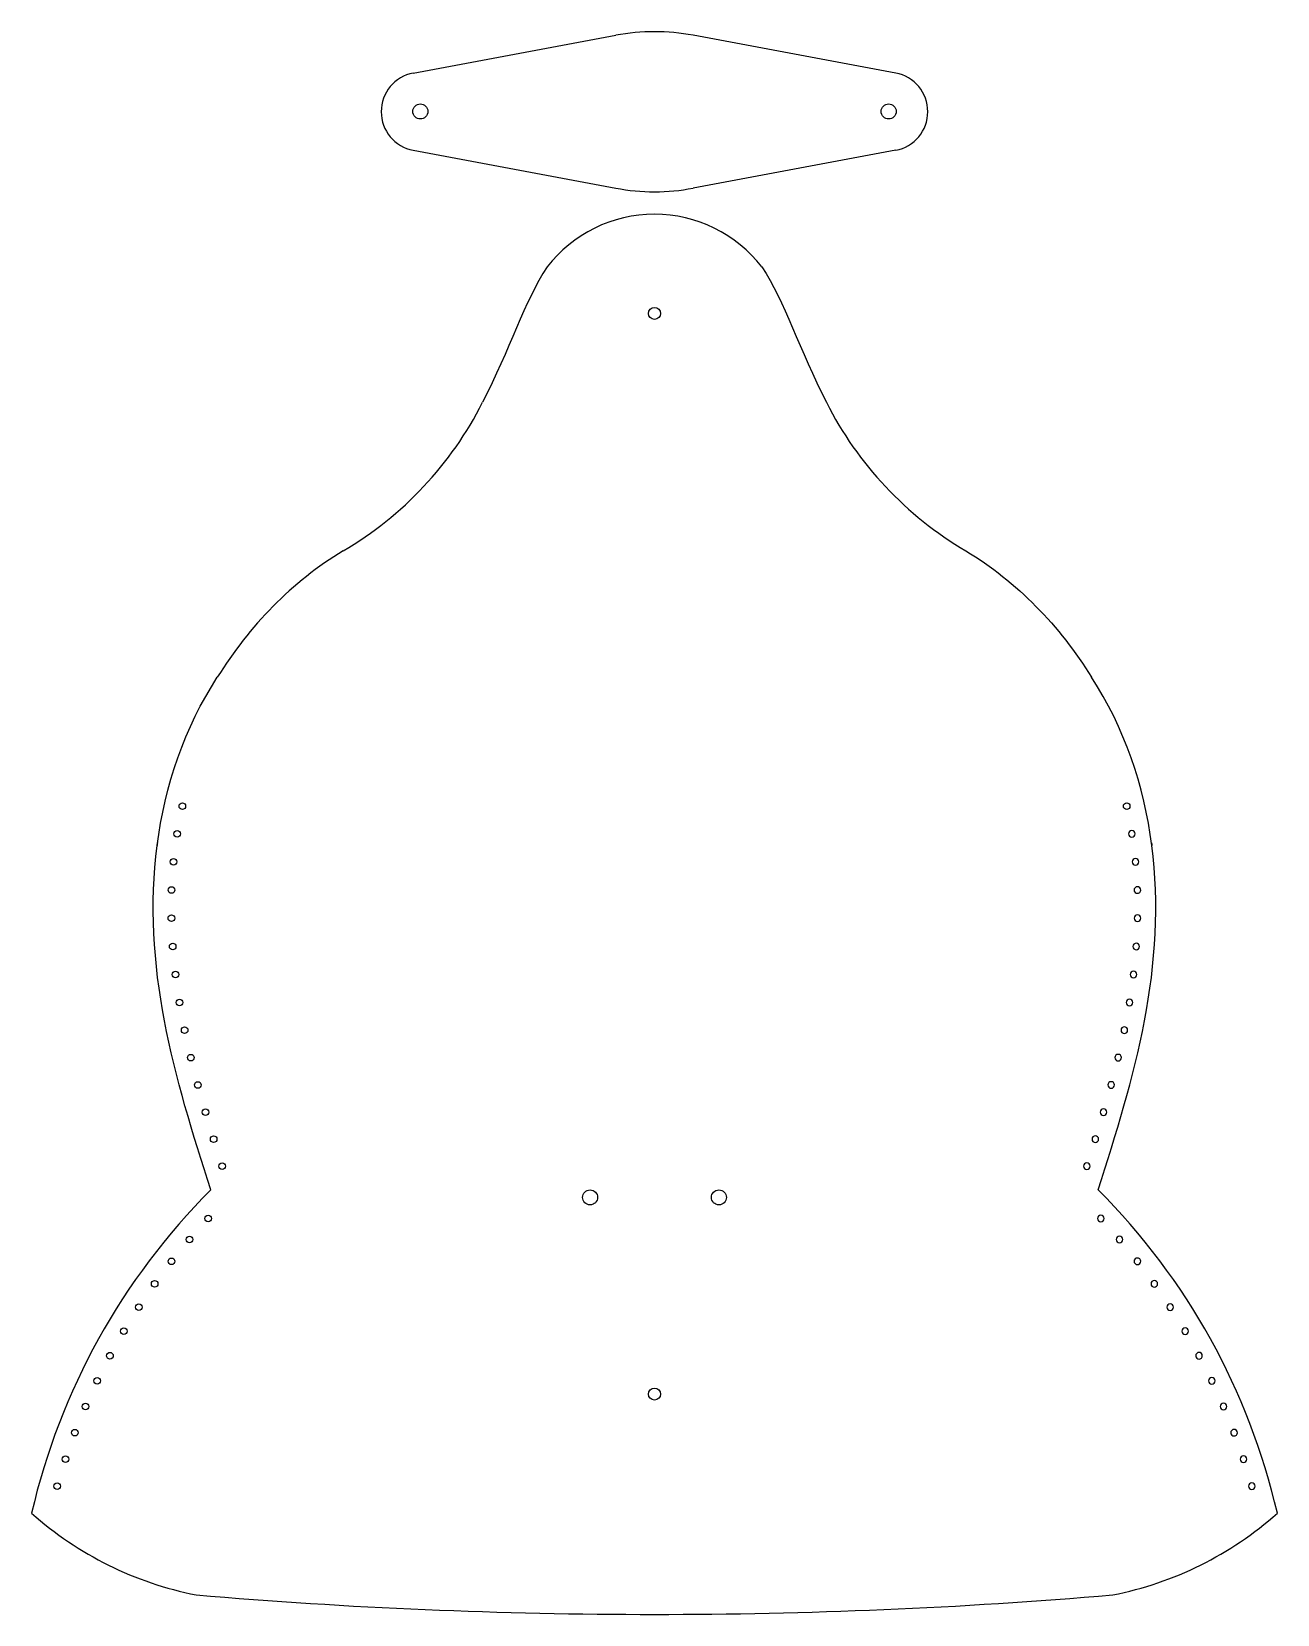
# Model space of a CAD drawing. Header units: millimetres. Extents: x -5 to 202, y 2 to 266.
import ezdxf

# ---------------------------------------------------------------- set-up
doc = ezdxf.new("R2010")
doc.units = ezdxf.units.MM
doc.layers.add('PDF _Геометрия', color=7, linetype='Continuous')

# ---------------------------------------------------------------- blocks, each defined once
blk = doc.blocks.new('*U1')
blk.add_circle((0, 0), 0.55)
blk = doc.blocks.new('*U2')
at = {"color": 0, "linetype": 'ByBlock', "lineweight": -2, "transparency": 16777216}
for p, rotation in [((24.31, 67.99), 46.99736386137931), ((21.18, 64.49), 49.46601969902428), ((18.21, 60.85), 51.9346755366691), ((15.39, 57.1), 54.40333137431391), ((12.74, 53.22), 56.8719872119589), ((10.26, 49.23), 59.3406430496037), ((7.95, 45.14), 61.80929888724866), ((5.83, 40.96), 64.27795472489349), ((3.88, 36.68), 66.7466105625383), ((2.12, 32.33), 69.21526640018297), ((0.55, 27.91), 71.68392223782794), ((-0.83, 23.42), 74.15257807547289)]:
    blk.add_blockref('*U1', p, dxfattribs=dict(at, rotation=rotation))
blk = doc.blocks.new('*U5')
blk.add_circle((0, 0), 0.55)
blk = doc.blocks.new('*U6')
at = {"color": 0, "linetype": 'ByBlock', "lineweight": -2, "transparency": 16777216}
for p, rotation in [((19.12, 131.99), 80.77354720202506), ((18.52, 127.33), 84.46312750852056), ((18.21, 122.65), 87.94241543884478), ((18.17, 117.95), 91.17733557468763), ((18.39, 113.26), 94.16526655184298), ((18.85, 108.59), 96.91007763146239), ((19.52, 103.94), 99.43230159191648), ((20.38, 99.33), 101.6914491360008), ((21.41, 94.75), 103.62549697155), ((22.58, 90.2), 105.1680984433286), ((23.86, 85.68), 106.3336155669233), ((25.21, 81.19), 107.1256669413639), ((26.61, 76.7), 107.5502452645109)]:
    blk.add_blockref('*U5', p, dxfattribs=dict(at, rotation=rotation))
blk = doc.blocks.new('*U7')
blk.add_circle((0, 0), 0.55)
blk = doc.blocks.new('*U8')
at = {"color": 0, "linetype": 'ByBlock', "lineweight": -2, "transparency": 16777216}
for p, rotation in [((24.31, 67.99), 46.99736386137931), ((21.18, 64.49), 49.46601969902428), ((18.21, 60.85), 51.9346755366691), ((15.39, 57.1), 54.40333137431391), ((12.74, 53.22), 56.8719872119589), ((10.26, 49.23), 59.3406430496037), ((7.95, 45.14), 61.80929888724866), ((5.83, 40.96), 64.27795472489349), ((3.88, 36.68), 66.7466105625383), ((2.12, 32.33), 69.21526640018297), ((0.55, 27.91), 71.68392223782794), ((-0.83, 23.42), 74.15257807547289)]:
    blk.add_blockref('*U7', p, dxfattribs=dict(at, rotation=rotation))
blk = doc.blocks.new('*U9')
blk.add_circle((0, 0), 0.55)
blk = doc.blocks.new('*U10')
at = {"color": 0, "linetype": 'ByBlock', "lineweight": -2, "transparency": 16777216}
for p, rotation in [((19.12, 131.99), 80.77354720202506), ((18.52, 127.33), 84.46312750852056), ((18.21, 122.65), 87.94241543884478), ((18.17, 117.95), 91.17733557468763), ((18.39, 113.26), 94.16526655184298), ((18.85, 108.59), 96.91007763146239), ((19.52, 103.94), 99.43230159191648), ((20.38, 99.33), 101.6914491360008), ((21.41, 94.75), 103.62549697155), ((22.58, 90.2), 105.1680984433286), ((23.86, 85.68), 106.3336155669233), ((25.21, 81.19), 107.1256669413639), ((26.61, 76.7), 107.5502452645109)]:
    blk.add_blockref('*U9', p, dxfattribs=dict(at, rotation=rotation))

msp = doc.modelspace()

# ---------------------------------------------------------------- linework, layer by layer
for p, q in [((58.43, 258.62), (92.15, 264.92)), ((138.73, 258.62), (105.01, 264.92)), ((58.43, 245.77), (92.15, 239.47)), ((138.73, 245.77), (105.01, 239.47))]:
    msp.add_line(p, q)
for centre, radius in [((59.61, 252.23), 1.25), ((137.56, 252.23), 1.25), ((98.58, 218.63), 1), ((20, 136.6), 0.55), ((177.17, 136.6), 0.55), ((87.86, 71.49), 1.25), ((109.3, 71.49), 1.25), ((98.58, 38.76), 1)]:
    msp.add_circle(centre, radius)
for centre, radius, start, end in [((98.58, 230.51), 35, 89.9983, 100.5853), ((98.58, 230.51), 35, 79.4144, 90.0014), ((59.61, 252.22), 6.5, 100.3975, 180.2685), ((137.56, 252.22), 6.5, 359.7324, 79.6022), ((59.61, 252.16), 6.5, 179.7314, 259.6024), ((137.56, 252.16), 6.5, 280.3976, 0.2675), ((98.58, 273.87), 35, 259.4146, 270.0016), ((98.58, 273.87), 35, 269.9984, 280.5854), ((98.58, 212.51), 22.61, 37.7542, 142.2458), ((16.45, 230.83), 59.95, 300.3813, 333.2233), ((180.72, 230.83), 59.95, 206.7767, 239.6187), ((104.01, -6.34), 111.99, 135.075, 166.9555), ((93.15, -6.34), 111.99, 13.0445, 44.925), ((33.51, 62.24), 58.01, 228.2896, 258.8553), ((163.65, 62.24), 58.01, 281.1447, 311.7104), ((98.58, 904.22), 902.13, 265.14946, 274.85054)]:
    msp.add_arc(centre, radius, start, end)
for points in [[(24.72, 72.74), (21.77, 82.03), (15.87, 100.6), (13.86, 130.35), (20.39, 149.76), (25.82, 158.05)], [(172.44, 72.74), (175.39, 82.03), (181.29, 100.6), (183.31, 130.35), (176.77, 149.76), (171.34, 158.05)]]:
    msp.add_open_spline(points, degree=3, knots=[0, 0, 0, 0, 29.179869, 58.359737, 88.11303, 88.11303, 88.11303, 88.11303])
at = {"layer": 'PDF _Геометрия', "lineweight": 25}
for centre, start, end in [((16.45, 230.83), 300.3813, 333.2233), ((180.72, 230.83), 206.7767, 239.6187)]:
    msp.add_arc(centre, 59.95, start, end, dxfattribs=at)
for points in [[(80.7, 226.36), (76.97, 220.63), (74.47, 212.61), (69.97, 203.82)], [(116.46, 226.36), (120.2, 220.63), (122.7, 212.61), (127.2, 203.82)], [(46.77, 179.11), (38.24, 173.97), (31.12, 166.6), (25.82, 158.05)], [(150.4, 179.11), (158.92, 173.97), (166.04, 166.6), (171.34, 158.05)], [(15.87, 130.52), (15.84, 130.36), (15.82, 130.2), (15.8, 130.04)], [(181.3, 130.52), (181.32, 130.36), (181.34, 130.2), (181.36, 130.04)]]:
    msp.add_open_spline(points, degree=3, dxfattribs=at)

# ---------------------------------------------------------------- block references
for name in ['*U6', '*U2']:
    msp.add_blockref(name, (0, 0))
at = {"xscale": -1}
for name in ['*U10', '*U8']:
    msp.add_blockref(name, (197.16, 0), dxfattribs=at)

doc.saveas('drawing.dxf')
